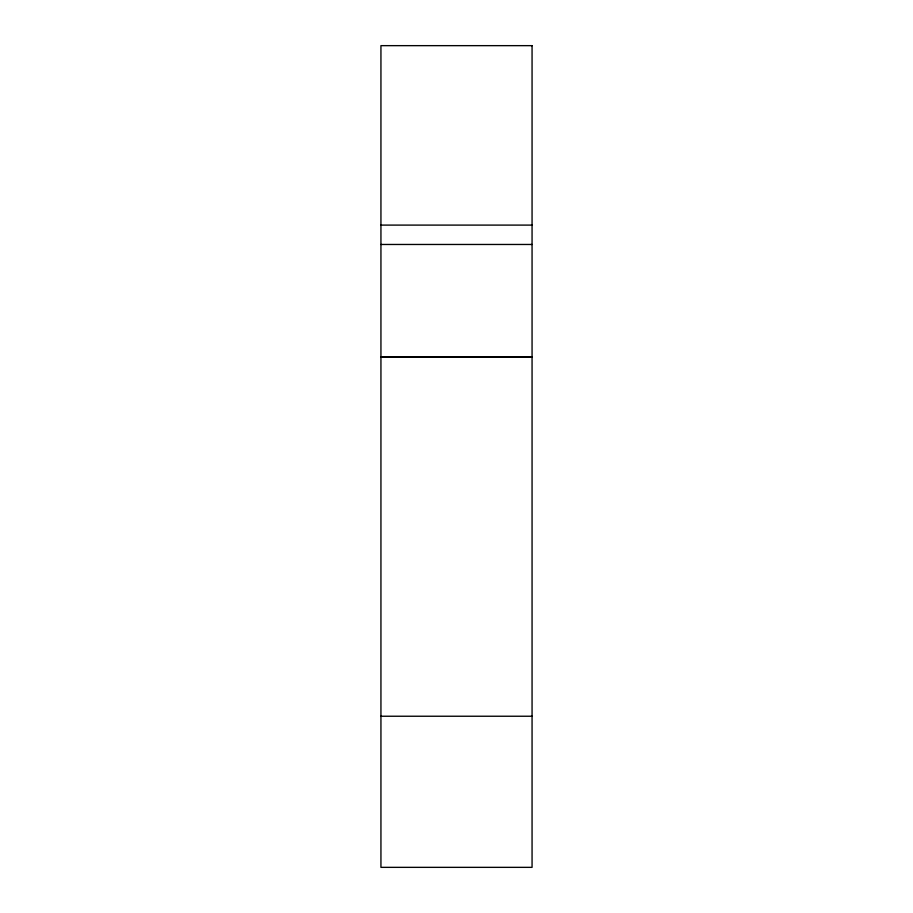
<?xml version="1.0" encoding="UTF-8"?>
<svg xmlns="http://www.w3.org/2000/svg" width="913" height="913" viewBox="0 0 913 913"><rect width="100%" height="100%" fill="white"/><g stroke="black" fill="none" stroke-linecap="round" stroke-linejoin="round"><path stroke-width="1.37" d="M380.938 225.1L532.062 225.1M380.938 244.467L532.062 244.467M380.938 716.237L532.062 716.237M532.062 45.65L380.938 45.65L380.938 867.35L532.062 867.35L532.062 45.65M532.062 356.857L380.938 356.857L532.062 356.972"/></g></svg>
